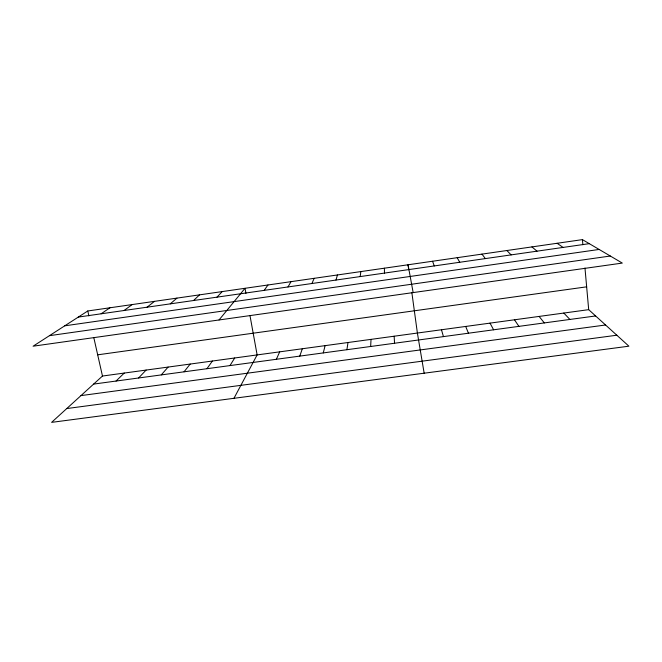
<?xml version="1.0" encoding="UTF-8"?>
<svg xmlns="http://www.w3.org/2000/svg" width="662" height="662" viewBox="0 0 662 662"><rect width="100%" height="100%" fill="white"/><g stroke="black" fill="none" stroke-linecap="round" stroke-linejoin="round"><path stroke-width="0.99" d="M370.662 346.491L371.018 339.374M360.169 276.584L360.864 271.585M346.905 349.71L348.005 342.511M323.271 352.92L325.108 345.638M335.982 280.059L337.454 274.962M299.762 356.115L302.335 348.75M311.926 283.518L314.16 278.321M276.377 359.284L279.678 351.845M233.951 398.309L257.129 354.923L249.963 315.476M287.995 286.952L290.999 281.664M229.971 365.581L234.704 357.985M264.196 290.37L267.953 284.991M206.949 368.709L212.386 361.03M184.044 371.821L190.176 364.059M219.039 319.969L245.023 288.293L245.941 293.357M161.263 374.907L168.09 367.079M216.987 297.155L222.217 291.586M138.598 377.985L146.103 370.075M116.057 381.047L124.233 373.062M193.561 300.523L199.519 294.863M588.692 309.659L102.469 376.033L51.595 422.373L628.9 346.185L588.692 309.659L584.968 267.994M170.266 303.866L176.944 298.115M147.096 307.201L154.486 301.359M124.042 310.511L132.143 304.578M101.112 313.805L109.909 307.789M87.789 310.975L33.1 346.201L622.313 263.079L582.428 239.627L87.789 310.975L88.907 315.915M78.306 317.081L589.288 243.657M64.744 325.82L599.135 249.45M49.435 335.675L610.306 256.02M97.686 354.824L586.648 286.836M93.623 384.092L595.626 315.956M80.987 395.603L605.573 324.992M66.754 408.562L616.827 335.22M557.106 243.285L563.081 247.423M531.925 246.918L537.023 251.171M506.877 250.526L511.114 254.895M563.825 313.052L569.908 319.448M539.091 316.428L544.329 322.915M481.969 254.117L485.354 258.594M514.49 319.787L518.9 326.366M457.194 257.692L459.734 262.276M490.021 323.122L493.604 329.8M465.684 326.449L468.456 333.218M432.559 261.25L434.264 265.934M441.471 329.75L443.441 336.61M93.83 337.728L102.469 376.033M413.162 292.579L408.049 264.783L408.727 269.74M424.16 373.202L417.391 333.044L411.863 292.629M582.428 239.627L582.883 244.717M394.147 336.213L394.552 343.247M384.399 268.193L384.481 273.092"/></g></svg>
